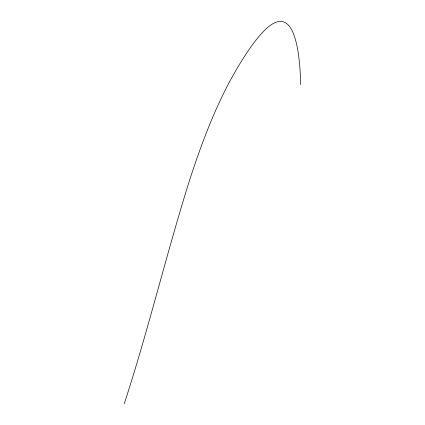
<?xml version="1.0" encoding="UTF-8"?>
<svg xmlns="http://www.w3.org/2000/svg" width="425" height="425" viewBox="0 0 425 425"><rect width="100%" height="100%" fill="white"/><g stroke="black" fill="none" stroke-linecap="round" stroke-linejoin="round"><path stroke-width="0.64" d="M124.249 403.75C148.304 330.151 166.18 254.729 189.353 180.869C204.579 134.119 222.472 87.433 250.883 46.936A149.637 28.077 -67.6 0 1 264.43 30.467C298.254 -3.326 300.077 66.783 300.751 84.655"/></g></svg>
